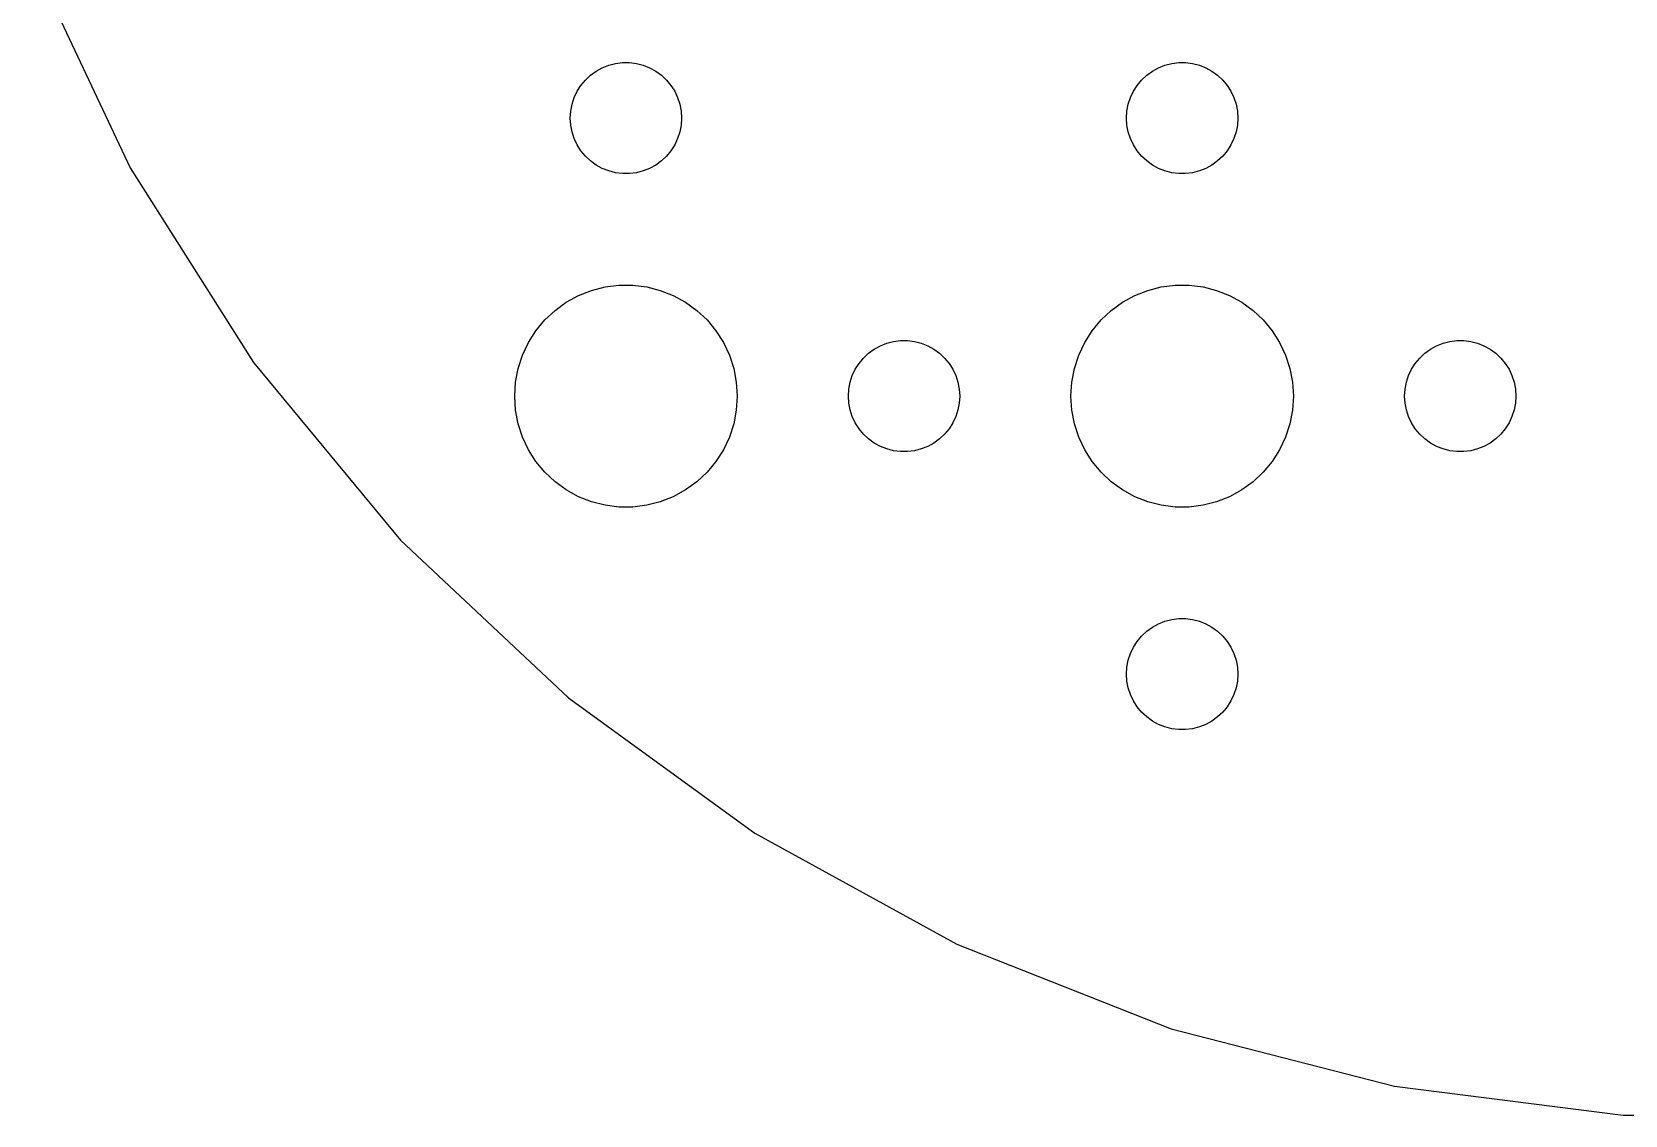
# Model space of a CAD drawing. Header units: metres. Extents: x -52 to 52, y -49 to 489.
# Drawn here: x -46.02 to -3.05, y 60.6 to 89.83 of the extents above; entities that cross this region are included whole.
import ezdxf

# ---------------------------------------------------------------- set-up
doc = ezdxf.new("R2010")
doc.units = ezdxf.units.M

msp = doc.modelspace()

# ---------------------------------------------------------------- linework, layer by layer
for p, q in [((-46.0209, 91.7791), (-43.3743, 86.1548)), ((-30.4635, 88.9266), (-30.2811, 88.9734)), ((-30.2811, 88.9734), (-30.0942, 88.997)), ((-30.0942, 88.997), (-29.9058, 88.997)), ((-29.9058, 88.997), (-29.7189, 88.9734)), ((-29.7189, 88.9734), (-29.5365, 88.9266)), ((-15.4635, 88.9266), (-15.2811, 88.9734)), ((-15.2811, 88.9734), (-15.0942, 88.997)), ((-15.0942, 88.997), (-14.9058, 88.997)), ((-14.9058, 88.997), (-14.7189, 88.9734)), ((-14.7189, 88.9734), (-14.5365, 88.9266)), ((-31.2135, 88.3817), (-31.0934, 88.5268)), ((-31.0934, 88.5268), (-30.9561, 88.6558)), ((-30.9561, 88.6558), (-30.8037, 88.7665)), ((-30.8037, 88.7665), (-30.6387, 88.8573)), ((-30.6387, 88.8573), (-30.4635, 88.9266)), ((-29.5365, 88.9266), (-29.3613, 88.8573)), ((-29.3613, 88.8573), (-29.1963, 88.7665)), ((-29.1963, 88.7665), (-29.0439, 88.6558)), ((-29.0439, 88.6558), (-28.9065, 88.5268)), ((-28.9065, 88.5268), (-28.7865, 88.3817)), ((-16.2135, 88.3817), (-16.0934, 88.5268)), ((-16.0934, 88.5268), (-15.9561, 88.6558)), ((-15.9561, 88.6558), (-15.8037, 88.7665)), ((-15.8037, 88.7665), (-15.6387, 88.8573)), ((-15.6387, 88.8573), (-15.4635, 88.9266)), ((-14.5365, 88.9266), (-14.3613, 88.8573)), ((-14.3613, 88.8573), (-14.1963, 88.7665)), ((-14.1963, 88.7665), (-14.0439, 88.6558)), ((-14.0439, 88.6558), (-13.9065, 88.5268)), ((-13.9065, 88.5268), (-13.7865, 88.3817)), ((-31.3947, 88.0522), (-31.3145, 88.2226)), ((-31.3145, 88.2226), (-31.2135, 88.3817)), ((-28.7865, 88.3817), (-28.6855, 88.2226)), ((-28.6855, 88.2226), (-28.6053, 88.0522)), ((-16.3947, 88.0522), (-16.3145, 88.2226)), ((-16.3145, 88.2226), (-16.2135, 88.3817)), ((-13.7865, 88.3817), (-13.6855, 88.2226)), ((-13.6855, 88.2226), (-13.6053, 88.0522)), ((-31.5, 87.5), (-31.4882, 87.688)), ((-31.4882, 87.688), (-31.4529, 87.873)), ((-31.4529, 87.873), (-31.3947, 88.0522)), ((-28.6053, 88.0522), (-28.5471, 87.873)), ((-28.5471, 87.873), (-28.5118, 87.688)), ((-28.5118, 87.688), (-28.5, 87.5)), ((-16.5, 87.5), (-16.4882, 87.688)), ((-16.4882, 87.688), (-16.4529, 87.873)), ((-16.4529, 87.873), (-16.3947, 88.0522)), ((-13.6053, 88.0522), (-13.5471, 87.873)), ((-13.5471, 87.873), (-13.5118, 87.688)), ((-13.5118, 87.688), (-13.5, 87.5)), ((-31.4882, 87.312), (-31.5, 87.5)), ((-31.4529, 87.127), (-31.4882, 87.312)), ((-28.5118, 87.312), (-28.5471, 87.127)), ((-28.5, 87.5), (-28.5118, 87.312)), ((-16.4882, 87.312), (-16.5, 87.5)), ((-16.4529, 87.127), (-16.4882, 87.312)), ((-13.5118, 87.312), (-13.5471, 87.127)), ((-13.5, 87.5), (-13.5118, 87.312)), ((-31.3947, 86.9478), (-31.4529, 87.127)), ((-31.3145, 86.7774), (-31.3947, 86.9478)), ((-28.6053, 86.9478), (-28.6855, 86.7774)), ((-28.5471, 87.127), (-28.6053, 86.9478)), ((-16.3947, 86.9478), (-16.4529, 87.127)), ((-16.3145, 86.7774), (-16.3947, 86.9478)), ((-13.6053, 86.9478), (-13.6855, 86.7774)), ((-13.5471, 87.127), (-13.6053, 86.9478)), ((-31.2135, 86.6183), (-31.3145, 86.7774)), ((-31.0934, 86.4732), (-31.2135, 86.6183)), ((-30.9561, 86.3442), (-31.0934, 86.4732)), ((-28.9065, 86.4732), (-29.0439, 86.3442)), ((-28.7865, 86.6183), (-28.9065, 86.4732)), ((-28.6855, 86.7774), (-28.7865, 86.6183)), ((-16.2135, 86.6183), (-16.3145, 86.7774)), ((-16.0934, 86.4732), (-16.2135, 86.6183)), ((-15.9561, 86.3442), (-16.0934, 86.4732)), ((-13.9065, 86.4732), (-14.0439, 86.3442)), ((-13.7865, 86.6183), (-13.9065, 86.4732)), ((-13.6855, 86.7774), (-13.7865, 86.6183)), ((-43.3743, 86.1548), (-40.0437, 80.9066)), ((-30.8037, 86.2335), (-30.9561, 86.3442)), ((-30.6387, 86.1428), (-30.8037, 86.2335)), ((-30.4635, 86.0734), (-30.6387, 86.1428)), ((-30.2811, 86.0266), (-30.4635, 86.0734)), ((-30.0942, 86.003), (-30.2811, 86.0266)), ((-29.9058, 86.003), (-30.0942, 86.003)), ((-29.7189, 86.0266), (-29.9058, 86.003)), ((-29.5365, 86.0734), (-29.7189, 86.0266)), ((-29.3613, 86.1428), (-29.5365, 86.0734)), ((-29.1963, 86.2335), (-29.3613, 86.1428)), ((-29.0439, 86.3442), (-29.1963, 86.2335)), ((-15.8037, 86.2335), (-15.9561, 86.3442)), ((-15.6387, 86.1428), (-15.8037, 86.2335)), ((-15.4635, 86.0734), (-15.6387, 86.1428)), ((-15.2811, 86.0266), (-15.4635, 86.0734)), ((-15.0942, 86.003), (-15.2811, 86.0266)), ((-14.9058, 86.003), (-15.0942, 86.003)), ((-14.7189, 86.0266), (-14.9058, 86.003)), ((-14.5365, 86.0734), (-14.7189, 86.0266)), ((-14.3613, 86.1428), (-14.5365, 86.0734)), ((-14.1963, 86.2335), (-14.3613, 86.1428)), ((-14.0439, 86.3442), (-14.1963, 86.2335)), ((-30.927, 82.8532), (-30.5621, 82.9469)), ((-30.5621, 82.9469), (-30.1884, 82.9941)), ((-30.1884, 82.9941), (-29.8116, 82.9941)), ((-29.8116, 82.9941), (-29.4379, 82.9469)), ((-29.4379, 82.9469), (-29.0729, 82.8532)), ((-15.927, 82.8532), (-15.5621, 82.9469)), ((-15.5621, 82.9469), (-15.1884, 82.9941)), ((-15.1884, 82.9941), (-14.8116, 82.9941)), ((-14.8116, 82.9941), (-14.4379, 82.9469)), ((-14.4379, 82.9469), (-14.0729, 82.8532)), ((-31.9123, 82.3116), (-31.6075, 82.533)), ((-31.6075, 82.533), (-31.2773, 82.7145)), ((-31.2773, 82.7145), (-30.927, 82.8532)), ((-29.0729, 82.8532), (-28.7227, 82.7145)), ((-28.7227, 82.7145), (-28.3925, 82.533)), ((-28.3925, 82.533), (-28.0877, 82.3116)), ((-16.9123, 82.3116), (-16.6075, 82.533)), ((-16.6075, 82.533), (-16.2773, 82.7145)), ((-16.2773, 82.7145), (-15.927, 82.8532)), ((-14.0729, 82.8532), (-13.7227, 82.7145)), ((-13.7227, 82.7145), (-13.3925, 82.533)), ((-13.3925, 82.533), (-13.0877, 82.3116)), ((-32.1869, 82.0536), (-31.9123, 82.3116)), ((-28.0877, 82.3116), (-27.8131, 82.0536)), ((-17.1869, 82.0536), (-16.9123, 82.3116)), ((-13.0877, 82.3116), (-12.8131, 82.0536)), ((-32.6289, 81.4453), (-32.427, 81.7634)), ((-32.427, 81.7634), (-32.1869, 82.0536)), ((-27.8131, 82.0536), (-27.5729, 81.7634)), ((-27.5729, 81.7634), (-27.3711, 81.4453)), ((-17.6289, 81.4453), (-17.427, 81.7634)), ((-17.427, 81.7634), (-17.1869, 82.0536)), ((-12.8131, 82.0536), (-12.5729, 81.7634)), ((-12.5729, 81.7634), (-12.3711, 81.4453)), ((-32.7893, 81.1044), (-32.6289, 81.4453)), ((-27.3711, 81.4453), (-27.2107, 81.1044)), ((-23.4561, 81.1558), (-23.3037, 81.2665)), ((-23.3037, 81.2665), (-23.1387, 81.3573)), ((-23.1387, 81.3573), (-22.9635, 81.4266)), ((-22.9635, 81.4266), (-22.7811, 81.4734)), ((-22.7811, 81.4734), (-22.5942, 81.497)), ((-22.5942, 81.497), (-22.4058, 81.497)), ((-22.4058, 81.497), (-22.2189, 81.4734)), ((-22.2189, 81.4734), (-22.0365, 81.4266)), ((-22.0365, 81.4266), (-21.8613, 81.3573)), ((-21.8613, 81.3573), (-21.6963, 81.2665)), ((-21.6963, 81.2665), (-21.5439, 81.1558)), ((-17.7893, 81.1044), (-17.6289, 81.4453)), ((-12.3711, 81.4453), (-12.2107, 81.1044)), ((-8.45613, 81.1558), (-8.30373, 81.2665)), ((-8.30373, 81.2665), (-8.13866, 81.3573)), ((-8.13866, 81.3573), (-7.96352, 81.4266)), ((-7.96352, 81.4266), (-7.78107, 81.4734)), ((-7.78107, 81.4734), (-7.59418, 81.497)), ((-7.59418, 81.497), (-7.40581, 81.497)), ((-7.40581, 81.497), (-7.21892, 81.4734)), ((-7.21892, 81.4734), (-7.03647, 81.4266)), ((-7.03647, 81.4266), (-6.86133, 81.3573)), ((-6.86133, 81.3573), (-6.69626, 81.2665)), ((-6.69626, 81.2665), (-6.54385, 81.1558)), ((-40.0437, 80.9066), (-36.0816, 76.1172)), ((-32.9057, 80.7461), (-32.7893, 81.1044)), ((-27.2107, 81.1044), (-27.0942, 80.7461)), ((-23.8145, 80.7226), (-23.7135, 80.8817)), ((-23.7135, 80.8817), (-23.5934, 81.0268)), ((-23.5934, 81.0268), (-23.4561, 81.1558)), ((-21.5439, 81.1558), (-21.4065, 81.0268)), ((-21.4065, 81.0268), (-21.2865, 80.8817)), ((-21.2865, 80.8817), (-21.1855, 80.7226)), ((-17.9057, 80.7461), (-17.7893, 81.1044)), ((-12.2107, 81.1044), (-12.0942, 80.7461)), ((-8.81445, 80.7226), (-8.71352, 80.8817)), ((-8.71352, 80.8817), (-8.59344, 81.0268)), ((-8.59344, 81.0268), (-8.45613, 81.1558)), ((-6.54385, 81.1558), (-6.40654, 81.0268)), ((-6.40654, 81.0268), (-6.28647, 80.8817)), ((-6.28647, 80.8817), (-6.18553, 80.7226)), ((-33, 80), (-32.9763, 80.376)), ((-32.9763, 80.376), (-32.9057, 80.7461)), ((-27.0942, 80.7461), (-27.0237, 80.376)), ((-27.0237, 80.376), (-27, 80)), ((-23.9882, 80.188), (-23.9529, 80.373)), ((-23.9529, 80.373), (-23.8947, 80.5522)), ((-23.8947, 80.5522), (-23.8145, 80.7226)), ((-21.1855, 80.7226), (-21.1053, 80.5522)), ((-21.1053, 80.5522), (-21.0471, 80.373)), ((-21.0471, 80.373), (-21.0118, 80.188)), ((-18, 80), (-17.9763, 80.376)), ((-17.9763, 80.376), (-17.9057, 80.7461)), ((-12.0942, 80.7461), (-12.0237, 80.376)), ((-12.0237, 80.376), (-12, 80)), ((-8.98816, 80.188), (-8.95287, 80.373)), ((-8.95287, 80.373), (-8.89465, 80.5522)), ((-8.89465, 80.5522), (-8.81445, 80.7226)), ((-6.18553, 80.7226), (-6.10533, 80.5522)), ((-6.10533, 80.5522), (-6.04712, 80.373)), ((-6.04712, 80.373), (-6.01183, 80.188)), ((-32.9763, 79.624), (-33, 80)), ((-27, 80), (-27.0237, 79.624)), ((-24, 80), (-23.9882, 80.188)), ((-23.9882, 79.812), (-24, 80)), ((-21.0118, 80.188), (-21, 80)), ((-21, 80), (-21.0118, 79.812)), ((-17.9763, 79.624), (-18, 80)), ((-12, 80), (-12.0237, 79.624)), ((-9, 80), (-8.98816, 80.188)), ((-8.98816, 79.812), (-9, 80)), ((-6.01183, 80.188), (-6, 80)), ((-6, 80), (-6.01183, 79.812)), ((-32.9057, 79.2539), (-32.9763, 79.624)), ((-27.0237, 79.624), (-27.0942, 79.2539)), ((-23.9529, 79.627), (-23.9882, 79.812)), ((-23.8947, 79.4478), (-23.9529, 79.627)), ((-21.0471, 79.627), (-21.1053, 79.4478)), ((-21.0118, 79.812), (-21.0471, 79.627)), ((-17.9057, 79.2539), (-17.9763, 79.624)), ((-12.0237, 79.624), (-12.0942, 79.2539)), ((-8.95287, 79.627), (-8.98816, 79.812)), ((-8.89465, 79.4478), (-8.95287, 79.627)), ((-6.04712, 79.627), (-6.10533, 79.4478)), ((-6.01183, 79.812), (-6.04712, 79.627)), ((-32.7893, 78.8956), (-32.9057, 79.2539)), ((-27.0942, 79.2539), (-27.2107, 78.8956)), ((-23.8145, 79.2774), (-23.8947, 79.4478)), ((-23.7135, 79.1183), (-23.8145, 79.2774)), ((-23.5934, 78.9732), (-23.7135, 79.1183)), ((-21.2865, 79.1183), (-21.4065, 78.9732)), ((-21.1855, 79.2774), (-21.2865, 79.1183)), ((-21.1053, 79.4478), (-21.1855, 79.2774)), ((-17.7893, 78.8956), (-17.9057, 79.2539)), ((-12.0942, 79.2539), (-12.2107, 78.8956)), ((-8.81445, 79.2774), (-8.89465, 79.4478)), ((-8.71352, 79.1183), (-8.81445, 79.2774)), ((-8.59344, 78.9732), (-8.71352, 79.1183)), ((-6.28647, 79.1183), (-6.40654, 78.9732)), ((-6.18553, 79.2774), (-6.28647, 79.1183)), ((-6.10533, 79.4478), (-6.18553, 79.2774)), ((-32.6289, 78.5547), (-32.7893, 78.8956)), ((-27.2107, 78.8956), (-27.3711, 78.5547)), ((-23.4561, 78.8442), (-23.5934, 78.9732)), ((-23.3037, 78.7335), (-23.4561, 78.8442)), ((-23.1387, 78.6428), (-23.3037, 78.7335)), ((-22.9635, 78.5734), (-23.1387, 78.6428)), ((-21.8613, 78.6428), (-22.0365, 78.5734)), ((-21.6963, 78.7335), (-21.8613, 78.6428)), ((-21.5439, 78.8442), (-21.6963, 78.7335)), ((-21.4065, 78.9732), (-21.5439, 78.8442)), ((-17.6289, 78.5547), (-17.7893, 78.8956)), ((-12.2107, 78.8956), (-12.3711, 78.5547)), ((-8.45613, 78.8442), (-8.59344, 78.9732)), ((-8.30373, 78.7335), (-8.45613, 78.8442)), ((-8.13866, 78.6428), (-8.30373, 78.7335)), ((-7.96352, 78.5734), (-8.13866, 78.6428)), ((-6.86133, 78.6428), (-7.03647, 78.5734)), ((-6.69626, 78.7335), (-6.86133, 78.6428)), ((-6.54385, 78.8442), (-6.69626, 78.7335)), ((-6.40654, 78.9732), (-6.54385, 78.8442)), ((-32.427, 78.2366), (-32.6289, 78.5547)), ((-32.1869, 77.9464), (-32.427, 78.2366)), ((-27.5729, 78.2366), (-27.8131, 77.9464)), ((-27.3711, 78.5547), (-27.5729, 78.2366)), ((-22.7811, 78.5266), (-22.9635, 78.5734)), ((-22.5942, 78.503), (-22.7811, 78.5266)), ((-22.4058, 78.503), (-22.5942, 78.503)), ((-22.2189, 78.5266), (-22.4058, 78.503)), ((-22.0365, 78.5734), (-22.2189, 78.5266)), ((-17.427, 78.2366), (-17.6289, 78.5547)), ((-17.1869, 77.9464), (-17.427, 78.2366)), ((-12.5729, 78.2366), (-12.8131, 77.9464)), ((-12.3711, 78.5547), (-12.5729, 78.2366)), ((-7.78107, 78.5266), (-7.96352, 78.5734)), ((-7.59418, 78.503), (-7.78107, 78.5266)), ((-7.40581, 78.503), (-7.59418, 78.503)), ((-7.21892, 78.5266), (-7.40581, 78.503)), ((-7.03647, 78.5734), (-7.21892, 78.5266)), ((-31.9123, 77.6885), (-32.1869, 77.9464)), ((-27.8131, 77.9464), (-28.0877, 77.6885)), ((-16.9123, 77.6885), (-17.1869, 77.9464)), ((-12.8131, 77.9464), (-13.0877, 77.6885)), ((-31.6075, 77.467), (-31.9123, 77.6885)), ((-31.2773, 77.2855), (-31.6075, 77.467)), ((-28.3925, 77.467), (-28.7227, 77.2855)), ((-28.0877, 77.6885), (-28.3925, 77.467)), ((-16.6075, 77.467), (-16.9123, 77.6885)), ((-16.2773, 77.2855), (-16.6075, 77.467)), ((-13.3925, 77.467), (-13.7227, 77.2855)), ((-13.0877, 77.6885), (-13.3925, 77.467)), ((-30.927, 77.1468), (-31.2773, 77.2855)), ((-30.5621, 77.0531), (-30.927, 77.1468)), ((-30.1884, 77.0059), (-30.5621, 77.0531)), ((-29.8116, 77.0059), (-30.1884, 77.0059)), ((-29.4379, 77.0531), (-29.8116, 77.0059)), ((-29.0729, 77.1468), (-29.4379, 77.0531)), ((-28.7227, 77.2855), (-29.0729, 77.1468)), ((-15.927, 77.1468), (-16.2773, 77.2855)), ((-15.5621, 77.0531), (-15.927, 77.1468)), ((-15.1884, 77.0059), (-15.5621, 77.0531)), ((-14.8116, 77.0059), (-15.1884, 77.0059)), ((-14.4379, 77.0531), (-14.8116, 77.0059)), ((-14.0729, 77.1468), (-14.4379, 77.0531)), ((-13.7227, 77.2855), (-14.0729, 77.1468)), ((-36.0816, 76.1172), (-31.5504, 71.8621)), ((-15.6387, 73.8572), (-15.4635, 73.9266)), ((-15.4635, 73.9266), (-15.2811, 73.9734)), ((-15.2811, 73.9734), (-15.0942, 73.997)), ((-15.0942, 73.997), (-14.9058, 73.997)), ((-14.9058, 73.997), (-14.7189, 73.9734)), ((-14.7189, 73.9734), (-14.5365, 73.9266)), ((-14.5365, 73.9266), (-14.3613, 73.8572)), ((-16.2135, 73.3817), (-16.0934, 73.5268)), ((-16.0934, 73.5268), (-15.9561, 73.6558)), ((-15.9561, 73.6558), (-15.8037, 73.7665)), ((-15.8037, 73.7665), (-15.6387, 73.8572)), ((-14.3613, 73.8572), (-14.1963, 73.7665)), ((-14.1963, 73.7665), (-14.0439, 73.6558)), ((-14.0439, 73.6558), (-13.9065, 73.5268)), ((-13.9065, 73.5268), (-13.7865, 73.3817)), ((-16.4529, 72.873), (-16.3947, 73.0522)), ((-16.3947, 73.0522), (-16.3145, 73.2226)), ((-16.3145, 73.2226), (-16.2135, 73.3817)), ((-13.7865, 73.3817), (-13.6855, 73.2226)), ((-13.6855, 73.2226), (-13.6053, 73.0522)), ((-13.6053, 73.0522), (-13.5471, 72.873)), ((-16.5, 72.5), (-16.4882, 72.688)), ((-16.4882, 72.688), (-16.4529, 72.873)), ((-13.5471, 72.873), (-13.5118, 72.688)), ((-13.5118, 72.688), (-13.5, 72.5)), ((-16.4882, 72.312), (-16.5, 72.5)), ((-16.4529, 72.127), (-16.4882, 72.312)), ((-13.5118, 72.312), (-13.5471, 72.127)), ((-13.5, 72.5), (-13.5118, 72.312)), ((-31.5504, 71.8621), (-26.5217, 68.2085)), ((-16.3947, 71.9478), (-16.4529, 72.127)), ((-16.3145, 71.7774), (-16.3947, 71.9478)), ((-16.2135, 71.6183), (-16.3145, 71.7774)), ((-13.6855, 71.7774), (-13.7865, 71.6183)), ((-13.6053, 71.9478), (-13.6855, 71.7774)), ((-13.5471, 72.127), (-13.6053, 71.9478)), ((-16.0934, 71.4732), (-16.2135, 71.6183)), ((-15.9561, 71.3442), (-16.0934, 71.4732)), ((-15.8037, 71.2335), (-15.9561, 71.3442)), ((-14.0439, 71.3442), (-14.1963, 71.2335)), ((-13.9065, 71.4732), (-14.0439, 71.3442)), ((-13.7865, 71.6183), (-13.9065, 71.4732)), ((-15.6387, 71.1428), (-15.8037, 71.2335)), ((-15.4635, 71.0734), (-15.6387, 71.1428)), ((-15.2811, 71.0266), (-15.4635, 71.0734)), ((-15.0942, 71.003), (-15.2811, 71.0266)), ((-14.9058, 71.003), (-15.0942, 71.003)), ((-14.7189, 71.0266), (-14.9058, 71.003)), ((-14.5365, 71.0734), (-14.7189, 71.0266)), ((-14.3613, 71.1428), (-14.5365, 71.0734)), ((-14.1963, 71.2335), (-14.3613, 71.1428)), ((-26.5217, 68.2085), (-21.0747, 65.214)), ((-21.0747, 65.214), (-15.2953, 62.9258)), ((-15.2953, 62.9258), (-9.27475, 61.38)), ((-9.27475, 61.38), (-3.10791, 60.601)), ((-3.10791, 60.601), (3.10791, 60.601))]:
    msp.add_line(p, q)

doc.saveas('drawing.dxf')
